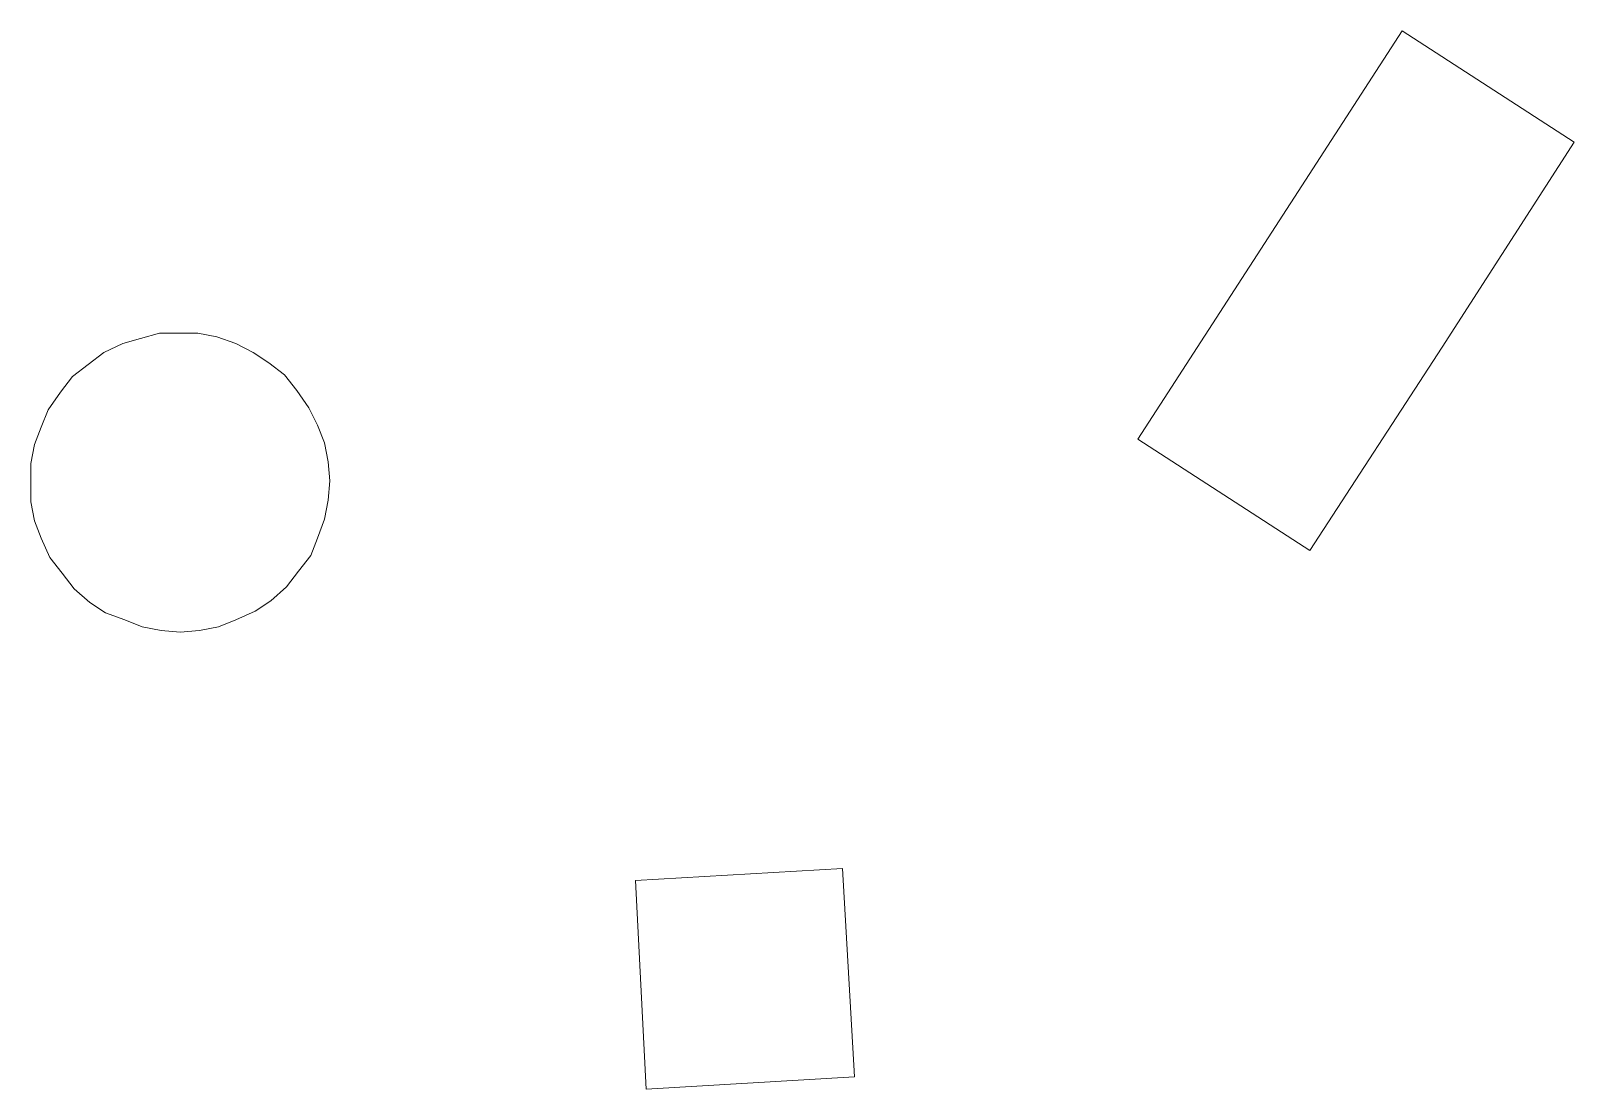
# Model space of a CAD drawing. Header units: centimetres. Extents: x -23.7 to 23.7, y -11.9 to 11.9.
# Drawn here: x -0.866 to 2.119, y 2.061 to 4.108 of the extents above; entities that cross this region are included whole.
import ezdxf

# ---------------------------------------------------------------- set-up
doc = ezdxf.new("R2010")
doc.units = ezdxf.units.CM
doc.header["$MEASUREMENT"] = 0
doc.layers.add('layer 1', color=7, linetype='Continuous')

msp = doc.modelspace()

# ---------------------------------------------------------------- linework, layer by layer
at = {"layer": 'layer 1', "color": 250, "lineweight": 9}
for points, knots in [([(2.11933, 3.89244), (2.11933, 3.89244), (1.78655, 4.10755), (1.78655, 4.10755), (1.78655, 4.10755), (1.78655, 4.10755), (1.27563, 3.31765), (1.27563, 3.31765), (1.27563, 3.31765), (1.27563, 3.31765), (1.6084, 3.10252), (1.6084, 3.10252), (1.6084, 3.10252), (1.6084, 3.10252), (1.6084, 3.10252), (1.6084, 3.10252), (1.6084, 3.10252), (1.6084, 3.10252), (1.86387, 3.4958), (1.86387, 3.4958), (1.86387, 3.4958), (1.86387, 3.4958), (2.11933, 3.89244), (2.11933, 3.89244)], [0, 0, 0, 0, 0.1428571, 0.1428571, 0.1428571, 0.1428571, 0.2857143, 0.2857143, 0.2857143, 0.2857143, 0.4285714, 0.4285714, 0.4285714, 0.4285714, 0.5714286, 0.5714286, 0.5714286, 0.5714286, 0.7142857, 0.7142857, 0.7142857, 0.7142857, 1, 1, 1, 1]), ([(-0.80506, 3.05882), (-0.80506, 3.05882), (-0.78151, 3.02857), (-0.78151, 3.02857), (-0.78151, 3.02857), (-0.78151, 3.02857), (-0.75126, 3.00168), (-0.75126, 3.00168), (-0.75126, 3.00168), (-0.75126, 3.00168), (-0.72101, 2.98151), (-0.72101, 2.98151), (-0.72101, 2.98151), (-0.72101, 2.98151), (-0.68403, 2.96807), (-0.68403, 2.96807), (-0.68403, 2.96807), (-0.68403, 2.96807), (-0.65042, 2.95462), (-0.65042, 2.95462), (-0.65042, 2.95462), (-0.65042, 2.95462), (-0.61345, 2.9479), (-0.61345, 2.9479), (-0.61345, 2.9479), (-0.61345, 2.9479), (-0.57647, 2.94454), (-0.57647, 2.94454), (-0.57647, 2.94454), (-0.57647, 2.94454), (-0.5395, 2.9479), (-0.5395, 2.9479), (-0.5395, 2.9479), (-0.5395, 2.9479), (-0.50253, 2.95462), (-0.50253, 2.95462), (-0.50253, 2.95462), (-0.50253, 2.95462), (-0.46891, 2.96807), (-0.46891, 2.96807), (-0.46891, 2.96807), (-0.46891, 2.96807), (-0.43193, 2.98487), (-0.43193, 2.98487), (-0.43193, 2.98487), (-0.43193, 2.98487), (-0.40168, 3.00504), (-0.40168, 3.00504), (-0.40168, 3.00504), (-0.40168, 3.00504), (-0.40168, 3.00504), (-0.40168, 3.00504), (-0.40168, 3.00504), (-0.40168, 3.00504), (-0.37144, 3.03193), (-0.37144, 3.03193), (-0.37144, 3.03193), (-0.37144, 3.03193), (-0.3479, 3.06218), (-0.3479, 3.06218), (-0.3479, 3.06218), (-0.3479, 3.06218), (-0.32437, 3.09244), (-0.32437, 3.09244), (-0.32437, 3.09244), (-0.32437, 3.09244), (-0.31092, 3.12605), (-0.31092, 3.12605), (-0.31092, 3.12605), (-0.31092, 3.12605), (-0.29748, 3.16303), (-0.29748, 3.16303), (-0.29748, 3.16303), (-0.29748, 3.16303), (-0.29077, 3.19999), (-0.29077, 3.19999), (-0.29077, 3.19999), (-0.29077, 3.19999), (-0.28741, 3.23697), (-0.28741, 3.23697), (-0.28741, 3.23697), (-0.28741, 3.23697), (-0.29077, 3.27395), (-0.29077, 3.27395), (-0.29077, 3.27395), (-0.29077, 3.27395), (-0.29748, 3.31092), (-0.29748, 3.31092), (-0.29748, 3.31092), (-0.29748, 3.31092), (-0.31092, 3.34454), (-0.31092, 3.34454), (-0.31092, 3.34454), (-0.31092, 3.34454), (-0.32773, 3.37815), (-0.32773, 3.37815), (-0.32773, 3.37815), (-0.32773, 3.37815), (-0.35126, 3.41176), (-0.35126, 3.41176), (-0.35126, 3.41176), (-0.35126, 3.41176), (-0.35126, 3.41176), (-0.35126, 3.41176), (-0.35126, 3.41176), (-0.35126, 3.41176), (-0.3748, 3.44202), (-0.3748, 3.44202), (-0.3748, 3.44202), (-0.3748, 3.44202), (-0.40504, 3.46555), (-0.40504, 3.46555), (-0.40504, 3.46555), (-0.40504, 3.46555), (-0.43529, 3.48571), (-0.43529, 3.48571), (-0.43529, 3.48571), (-0.43529, 3.48571), (-0.46891, 3.50252), (-0.46891, 3.50252), (-0.46891, 3.50252), (-0.46891, 3.50252), (-0.50588, 3.51597), (-0.50588, 3.51597), (-0.50588, 3.51597), (-0.50588, 3.51597), (-0.54286, 3.52269), (-0.54286, 3.52269), (-0.54286, 3.52269), (-0.54286, 3.52269), (-0.57985, 3.52269), (-0.57985, 3.52269), (-0.57985, 3.52269), (-0.57985, 3.52269), (-0.61681, 3.52269), (-0.61681, 3.52269), (-0.61681, 3.52269), (-0.61681, 3.52269), (-0.65378, 3.51261), (-0.65378, 3.51261), (-0.65378, 3.51261), (-0.65378, 3.51261), (-0.68741, 3.50252), (-0.68741, 3.50252), (-0.68741, 3.50252), (-0.68741, 3.50252), (-0.72437, 3.48571), (-0.72437, 3.48571), (-0.72437, 3.48571), (-0.72437, 3.48571), (-0.75462, 3.46218), (-0.75462, 3.46218), (-0.75462, 3.46218), (-0.75462, 3.46218), (-0.75462, 3.46218), (-0.75462, 3.46218), (-0.75462, 3.46218), (-0.75462, 3.46218), (-0.78487, 3.43866), (-0.78487, 3.43866), (-0.78487, 3.43866), (-0.78487, 3.43866), (-0.80842, 3.4084), (-0.80842, 3.4084), (-0.80842, 3.4084), (-0.80842, 3.4084), (-0.83193, 3.37479), (-0.83193, 3.37479), (-0.83193, 3.37479), (-0.83193, 3.37479), (-0.84538, 3.34118), (-0.84538, 3.34118), (-0.84538, 3.34118), (-0.84538, 3.34118), (-0.85882, 3.30755), (-0.85882, 3.30755), (-0.85882, 3.30755), (-0.85882, 3.30755), (-0.86555, 3.27059), (-0.86555, 3.27059), (-0.86555, 3.27059), (-0.86555, 3.27059), (-0.86555, 3.23361), (-0.86555, 3.23361), (-0.86555, 3.23361), (-0.86555, 3.23361), (-0.86555, 3.19664), (-0.86555, 3.19664), (-0.86555, 3.19664), (-0.86555, 3.19664), (-0.85882, 3.15966), (-0.85882, 3.15966), (-0.85882, 3.15966), (-0.85882, 3.15966), (-0.84538, 3.12605), (-0.84538, 3.12605), (-0.84538, 3.12605), (-0.84538, 3.12605), (-0.82857, 3.08908), (-0.82857, 3.08908), (-0.82857, 3.08908), (-0.82857, 3.08908), (-0.80506, 3.05882), (-0.80506, 3.05882)], [0, 0, 0, 0, 0.0192308, 0.0192308, 0.0192308, 0.0192308, 0.0384615, 0.0384615, 0.0384615, 0.0384615, 0.0576923, 0.0576923, 0.0576923, 0.0576923, 0.0769231, 0.0769231, 0.0769231, 0.0769231, 0.0961538, 0.0961538, 0.0961538, 0.0961538, 0.1153846, 0.1153846, 0.1153846, 0.1153846, 0.1346154, 0.1346154, 0.1346154, 0.1346154, 0.1538462, 0.1538462, 0.1538462, 0.1538462, 0.1730769, 0.1730769, 0.1730769, 0.1730769, 0.1923077, 0.1923077, 0.1923077, 0.1923077, 0.2115385, 0.2115385, 0.2115385, 0.2115385, 0.2307692, 0.2307692, 0.2307692, 0.2307692, 0.25, 0.25, 0.25, 0.25, 0.2692308, 0.2692308, 0.2692308, 0.2692308, 0.2884615, 0.2884615, 0.2884615, 0.2884615, 0.3076923, 0.3076923, 0.3076923, 0.3076923, 0.3269231, 0.3269231, 0.3269231, 0.3269231, 0.3461538, 0.3461538, 0.3461538, 0.3461538, 0.3653846, 0.3653846, 0.3653846, 0.3653846, 0.3846154, 0.3846154, 0.3846154, 0.3846154, 0.4038462, 0.4038462, 0.4038462, 0.4038462, 0.4230769, 0.4230769, 0.4230769, 0.4230769, 0.4423077, 0.4423077, 0.4423077, 0.4423077, 0.4615385, 0.4615385, 0.4615385, 0.4615385, 0.4807692, 0.4807692, 0.4807692, 0.4807692, 0.5, 0.5, 0.5, 0.5, 0.5192308, 0.5192308, 0.5192308, 0.5192308, 0.5384615, 0.5384615, 0.5384615, 0.5384615, 0.5576923, 0.5576923, 0.5576923, 0.5576923, 0.5769231, 0.5769231, 0.5769231, 0.5769231, 0.5961538, 0.5961538, 0.5961538, 0.5961538, 0.6153846, 0.6153846, 0.6153846, 0.6153846, 0.6346154, 0.6346154, 0.6346154, 0.6346154, 0.6538462, 0.6538462, 0.6538462, 0.6538462, 0.6730769, 0.6730769, 0.6730769, 0.6730769, 0.6923077, 0.6923077, 0.6923077, 0.6923077, 0.7115385, 0.7115385, 0.7115385, 0.7115385, 0.7307692, 0.7307692, 0.7307692, 0.7307692, 0.75, 0.75, 0.75, 0.75, 0.7692308, 0.7692308, 0.7692308, 0.7692308, 0.7884615, 0.7884615, 0.7884615, 0.7884615, 0.8076923, 0.8076923, 0.8076923, 0.8076923, 0.8269231, 0.8269231, 0.8269231, 0.8269231, 0.8461538, 0.8461538, 0.8461538, 0.8461538, 0.8653846, 0.8653846, 0.8653846, 0.8653846, 0.8846154, 0.8846154, 0.8846154, 0.8846154, 0.9038462, 0.9038462, 0.9038462, 0.9038462, 0.9230769, 0.9230769, 0.9230769, 0.9230769, 0.9423077, 0.9423077, 0.9423077, 0.9423077, 0.9615385, 0.9615385, 0.9615385, 0.9615385, 1, 1, 1, 1]), ([(0.32437, 2.0605), (0.32437, 2.0605), (0.72773, 2.08403), (0.72773, 2.08403), (0.72773, 2.08403), (0.72773, 2.08403), (0.7042, 2.4874), (0.7042, 2.4874), (0.7042, 2.4874), (0.7042, 2.4874), (0.3042, 2.46387), (0.3042, 2.46387), (0.3042, 2.46387), (0.3042, 2.46387), (0.32437, 2.0605), (0.32437, 2.0605)], [0, 0, 0, 0, 0.2, 0.2, 0.2, 0.2, 0.4, 0.4, 0.4, 0.4, 0.6, 0.6, 0.6, 0.6, 1, 1, 1, 1])]:
    msp.add_open_spline(points, degree=3, knots=knots, dxfattribs=at)

doc.saveas('drawing.dxf')
